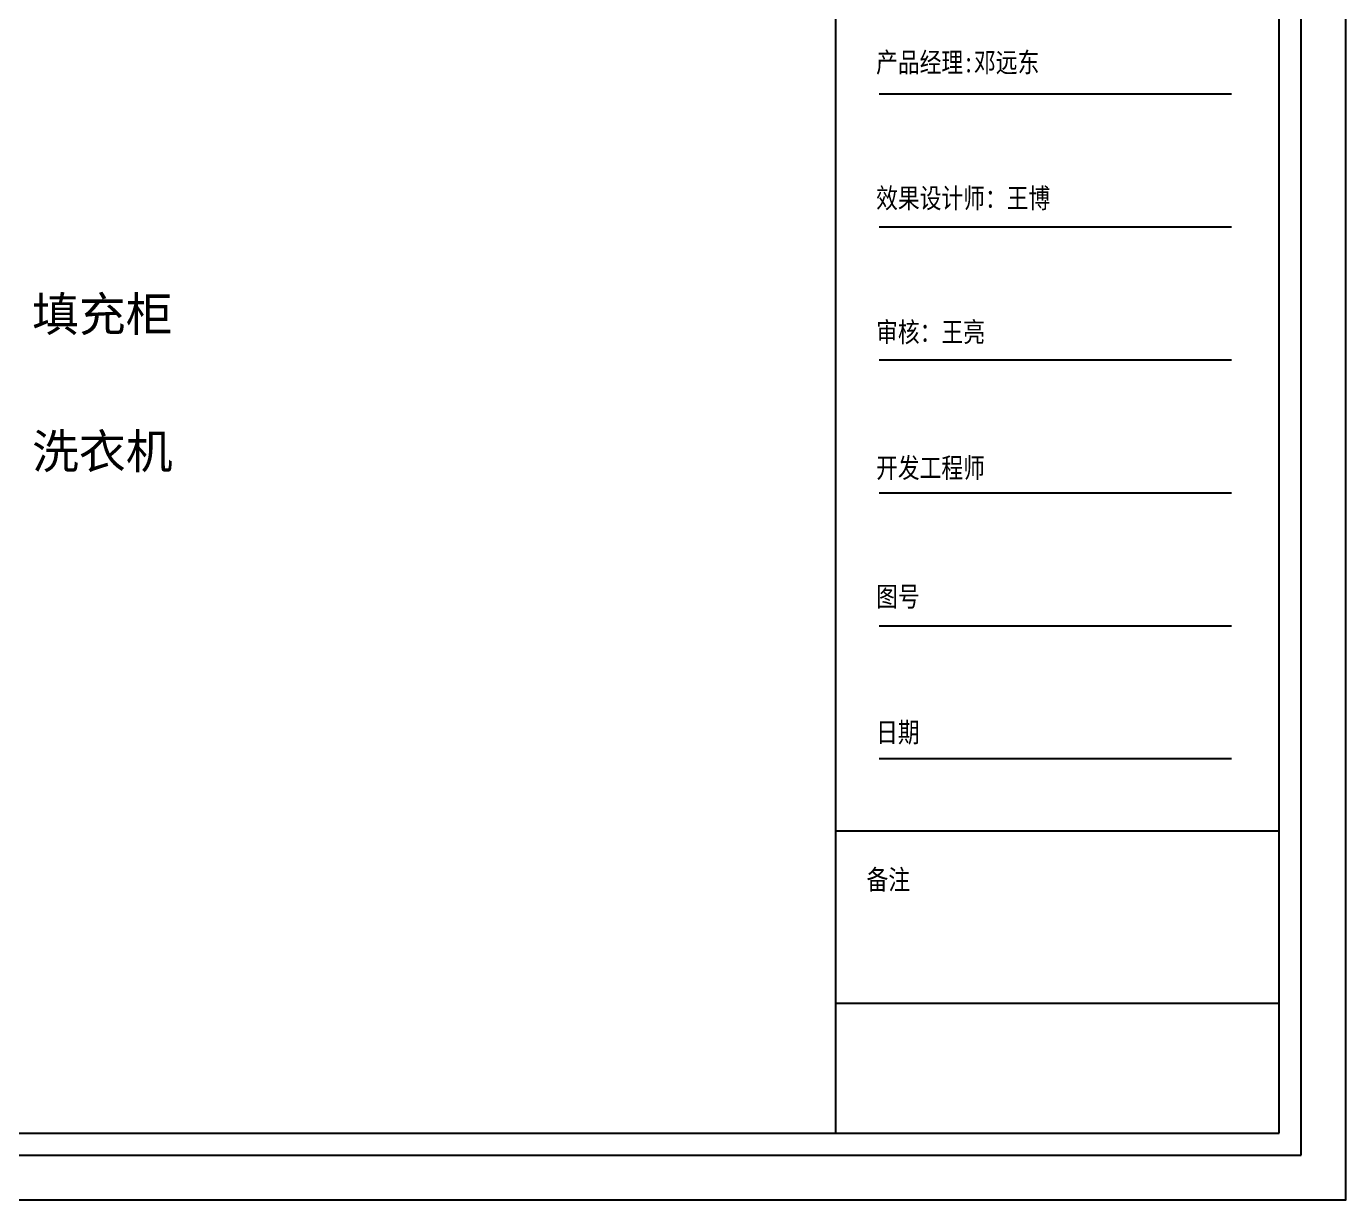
# Model space of a CAD drawing. Extents: x 96704 to 336282, y 34580 to 122302.
# Drawn here: x 162650 to 169132, y 56699 to 62464 of the extents above; entities that cross this region are included whole.
import ezdxf

# ---------------------------------------------------------------- set-up
doc = ezdxf.new("R2010")
doc.units = 0
doc.header["$LTSCALE"] = 1000
doc.header["$MEASUREMENT"] = 0
doc.layers.add('DIM_SYMB', color=3, linetype='Continuous')
doc.styles.add('_TCH_DIM', font='SIMPLEX', dxfattribs={"bigfont": 'GBCBIG'})
doc.styles.add('WJ', font='', dxfattribs={"width": 0.8, "height": 135})
doc.styles.get('WJ').set_extended_font_data('FangSong_GB2312')

# ---------------------------------------------------------------- blocks, each defined once
blk = doc.blocks.new('阳台图框')
at = {"color": 251}
for p, q in [((25027, 493), (25027, 17757)), ((372, 493), (25027, 493))]:
    blk.add_line(p, q, dxfattribs=at)
for p, q in [((21376, 667), (21376, 17583)), ((24853, 667), (24853, 17583)), ((21714, 8821), (24478, 8821)), ((21714, 7778), (24478, 7778)), ((21714, 6735), (24478, 6735)), ((21714, 5691), (24478, 5691)), ((21714, 4648), (24478, 4648)), ((21714, 3605), (24478, 3605)), ((21376, 3039), (24853, 3039)), ((21376, 1686), (24853, 1686)), ((546, 667), (24853, 667))]:
    blk.add_line(p, q)
blk.add_lwpolyline([(-25, 145), (25375, 145), (25375, 18105), (-25, 18105)], close=True)
at = {"attachment_point": 1, "style": 'WJ'}
for s, insert, char_height, width in [('{\\fSimSun|b0|i0|c134|p2;产品经理:邓远东}', (21691, 9146), 156.48, 1903.64), ('{\\fSimSun|b0|i0|c134|p2;效果设计师：王博}', (21691, 8081), 156.48, 1955.7), ('{\\fSimSun|b0|i0|c134|p2;审核：王亮}', (21691, 7030), 156.48, 936.03), ('{\\fSimSun|b0|i0|c134|p2;开发工程师}', (21691, 5965), 156.48, 936.03), ('图号', (21691, 4955), 156.5, 936.03), ('日期', (21691, 3890), 156.5, 936.03), ('{\\fSimSun|b0|i0|c134|p2;备注}', (21616, 2734), 156.48, 1247.5)]:
    blk.add_mtext(s, dxfattribs=dict(at, insert=insert, char_height=char_height, width=width))

msp = doc.modelspace()

# ---------------------------------------------------------------- block references
at = {"xscale": 0.6263055771723246, "yscale": 0.6263055771723246, "zscale": 0.6263055771723246}
msp.add_blockref('阳台图框', (153239.9, 56608.1), dxfattribs=at)

# ---------------------------------------------------------------- texts
at = {"layer": 'DIM_SYMB', "color": 7, "char_height": 168.794, "width": 2249.346, "attachment_point": 1, "style": '_TCH_DIM'}
for s, insert in [('{\\fMicrosoft YaHei|b0|i0|c134|p34;填充柜}', (162677.7, 61134.5, 0)), ('{\\fMicrosoft YaHei|b0|i0|c134|p34;洗衣机}', (162677.7, 60460.5, 0))]:
    msp.add_mtext(s, dxfattribs=dict(at, insert=insert))

doc.saveas('drawing.dxf')
